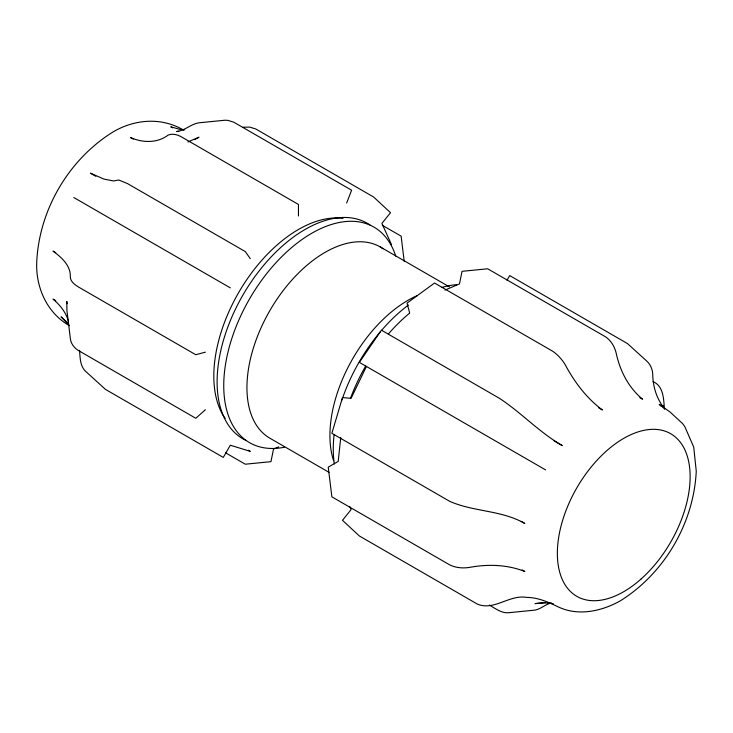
<?xml version="1.0" encoding="UTF-8"?>
<svg xmlns="http://www.w3.org/2000/svg" width="733" height="733" viewBox="0 0 733 733"><rect width="100%" height="100%" fill="white"/><g stroke="black" fill="none" stroke-linecap="round" stroke-linejoin="round"><path stroke-width="1.1" d="M340.753 437.537L338.197 461.414L328.237 467.159L331.866 496.837L449.696 564.868C456.247 568.112 463.879 568.496 470.971 567.15C488.902 563.989 507.777 564.749 524.828 571.483L522.143 569.935M346.627 203.05L351.611 190.223L233.772 122.191L227.871 120.368L224.802 120.239L199.651 122.732C191.276 123.565 185.11 130.712 176.589 131.509L178.843 131.289M366.418 366.454L351.107 398.331L342.485 397.561L331.866 433.295L449.696 501.326C473.683 511.964 501.601 510.067 524.828 523.481L521.245 521.41M507.007 280.281L509.71 275.59L627.549 343.621L646.9 361.213C650.748 364.805 652.782 370.018 652.764 375.25C653.094 387.381 656.951 399.485 664.749 408.904M205.396 409.738L195.775 418.268L77.936 350.237C73.941 347.644 70.881 343.447 70.359 338.637L66.914 310.38L66.804 301.419L67.088 303.691M194.612 139.6L199 137.227L187.877 141.955M444.931 290.112L459.481 283.928L462.056 271.329L487.692 268.791L605.531 336.823C611.432 340.79 615.033 347.424 616.444 354.277C620.274 371.457 628.832 387.904 642.557 399.201L639.872 397.653M278.714 446.864L273.519 449.072L270.944 461.671L245.308 464.209L225.498 452.774M551.473 602.929C544.986 604.23 540.129 609.993 533.349 610.268L508.198 612.761C501.033 613.209 495.251 608.289 489.323 605.091M205.396 352.152L195.775 354.726L77.936 286.695C74.445 284.377 70.075 281.225 70.322 276.524C70.661 265.328 61.242 257.201 53.023 251.089L55.708 252.638M545.16 602.599L535.035 603.607L544.225 602.819L553.36 603.69M243.035 127.212L249.678 127.102L255.79 128.99L373.628 197.021L390.515 212.689L381.893 223.418L391.523 244.694M184.716 129.796L179.64 129.31L170.752 126.809L172.539 127.844M183.58 130.107C161.562 117.051 134.89 119.085 113.221 131.848L110.94 133.269C67.784 161.031 39.197 210.536 36.742 261.791L36.65 264.485C36.393 288.93 47.691 313.403 69.443 325.681L61.041 316.821L68.224 323.482M382.324 225.297L401.134 236.163L404.222 261.443M653.076 381.618C663.768 386.209 663.585 399.348 664.437 409.06M380.216 246.929L449.366 286.85M133.287 139.114L130.593 137.566C142.578 142.889 157.311 143.356 168.104 135.11C172.2 133.36 176.818 134.478 180.62 136.43L298.459 204.461L298.459 215.96M598.824 407.896L602.407 409.967C586.354 398.046 574.232 381.71 564.896 364.191C561.634 359.06 557.501 354.396 552.38 351.061L434.541 283.03L407.035 303.105L409.61 312.716M95.812 176.277L90.443 173.171L104.004 179.118L113.551 180.95L118.847 180.034L127.469 183.571L245.308 251.593L250.283 258.676M554.185 440.918L562.248 445.572C539.305 432.378 521.273 412.569 499.228 398.193L381.389 330.171L359.372 362.386L545.618 469.908M73.804 197.516L230.327 287.877M55.708 300.64L53.023 299.091C60.042 305.001 66.117 312.542 68.526 321.521M329.08 472.382L269.808 438.16A110.408 63.744 -60 0 1 271.265 308.199A110.408 63.744 -60 0 1 383.011 248.716M248.313 450.236L250.283 451.372L230.327 445.215L223.29 457.41L105.451 389.379L86.1 371.787C79.888 366.427 80.199 357.722 79.531 350.292M661.587 406.558L659.196 404.341L670.072 412.019L682.707 423.729L684.86 426.707L693.739 447.139L696.258 471.209C693.803 522.464 665.216 571.969 622.06 599.731L619.779 601.152C601.106 611.423 577.686 616.499 557.712 606.64C547.908 601.921 537.784 597.45 526.67 597.404C509.426 594.298 493.932 611.322 477.21 604.01L359.372 535.979L342.485 520.311L351.107 509.582L349.733 506.549M663.493 407.484L663.008 405.477L663.283 407.75M350.466 398.422A124.436 71.843 -60 0 1 365.685 366.033M388.398 333.982A124.436 71.843 -60 0 1 409.591 313.156M334.33 463.98A124.436 71.843 -60 0 1 334.092 434.66M341.899 400.09A124.436 71.843 -60 0 1 380.244 331.93M381.756 330.152A124.436 71.843 -60 0 1 408.409 305.038M442.026 287.4A124.436 71.843 -60 0 1 456.622 284.67M333.588 460.718A110.408 63.744 -60 0 1 417.159 295.637M225.159 418.406A119.699 69.113 -60 0 1 239.526 291.083A119.699 69.113 -60 0 1 342.998 218.388M245.802 440.35A124.436 71.843 -60 0 1 242.88 295.124A124.436 71.843 -60 0 1 370.101 225.049M284.34 447.249A124.436 71.843 -60 0 1 249.944 298.221A124.436 71.843 -60 0 1 395.719 256.092M640.926 579.143A93.879 54.205 -60 0 0 670.686 433.716A93.879 54.205 -60 0 0 559.618 532.195A93.879 54.205 -60 0 0 640.926 579.143"/></g></svg>
